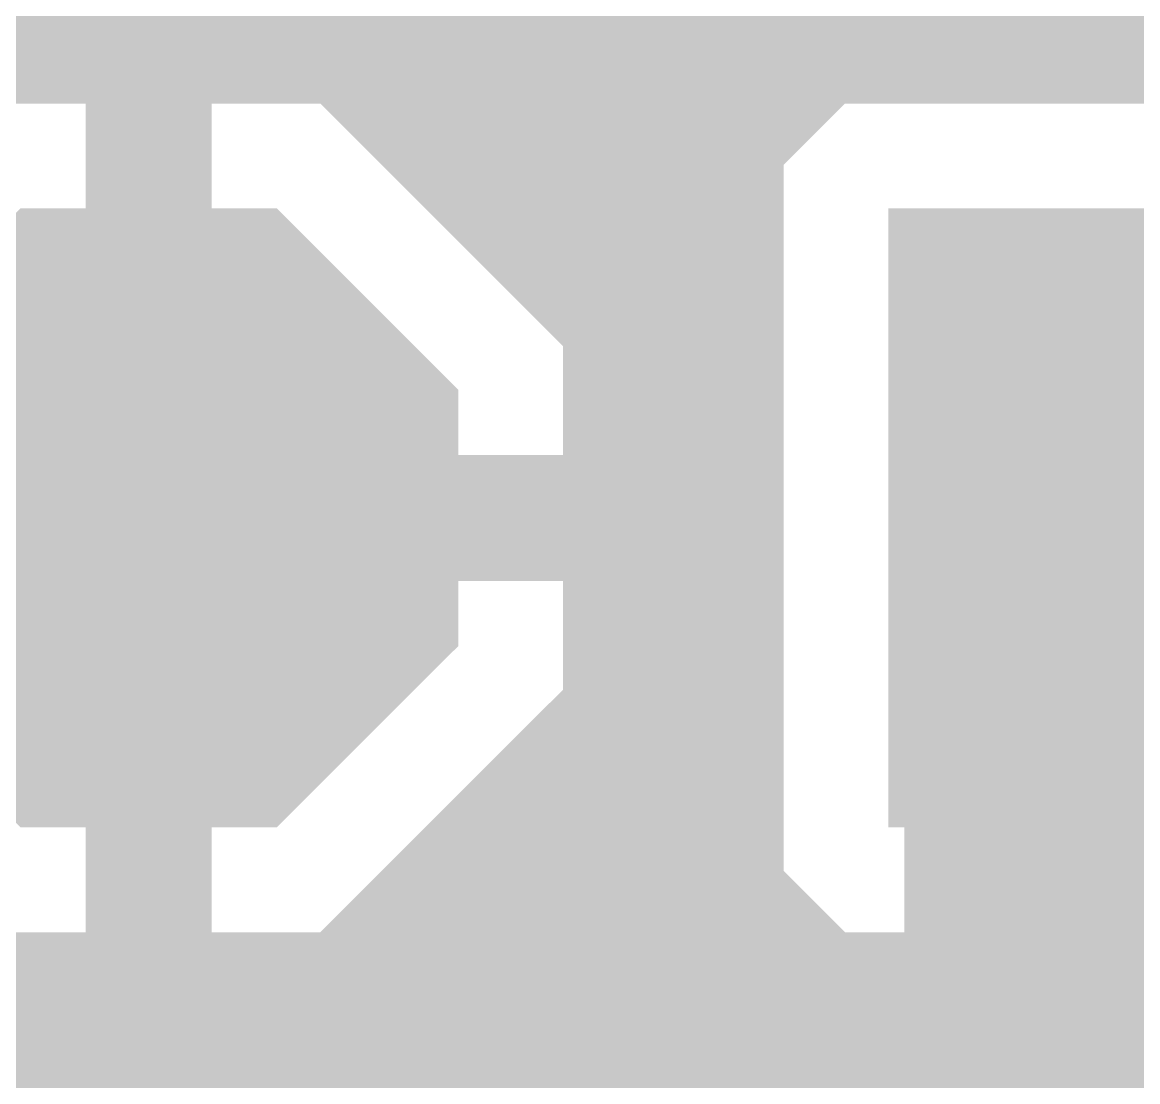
# Model space of a CAD drawing. Extents: x -0.2 to 60.5, y -0.2 to 25.7.
# Drawn here: x 10.108 to 12.808, y 18.955 to 21.52 of the extents above; entities that cross this region are included whole.
import ezdxf

# ---------------------------------------------------------------- set-up
doc = ezdxf.new("R2010")
doc.units = 0
for name, color, linetype in [('1', 22, 'CONTINUOUS'), ('16', 175, 'CONTINUOUS'), ('17', 82, 'CONTINUOUS')]:
    doc.layers.add(name, color=color, linetype=linetype)

# ---------------------------------------------------------------- blocks, each defined once
blk = doc.blocks.new('SQUAREP')
blk.add_solid([(-0.5, -0.5), (0.5, -0.5), (-0.5, 0.5), (0.5, 0.5)])
blk = doc.blocks.new('OCTAGONP')
at = {"const_width": 0.5}
blk.add_lwpolyline([(-0.25, -0.1036), (-0.25, 0.1036), (-0.1036, 0.25), (0.1036, 0.25), (0.25, 0.1036), (0.25, -0.1036), (0.1036, -0.25), (-0.1036, -0.25), (-0.25, -0.1036), (-0.25, 0.1036)], dxfattribs=at)

msp = doc.modelspace()

# ---------------------------------------------------------------- linework, layer by layer
at = {"layer": '1'}
for points, const_width in [([(9.0424, 21.4884), (18.3598, 21.4884)], 0.1524), ([(10.3378, 21.3995), (9.9669, 21.3995)], 0.1524), ([(10.3378, 20.3962), (10.3378, 21.3995)], 0.1524), ([(10.4902, 21.3995), (10.4902, 20.3962)], 0.1524), ([(10.8611, 21.3995), (10.4902, 21.3995)], 0.1524), ([(11.4935, 20.7671), (10.8611, 21.3995)], 0.1524), ([(12.0679, 21.3995), (11.8745, 21.2061)], 0.1524), ([(13.8401, 21.3995), (12.0679, 21.3995)], 0.1524), ([(10.3378, 21.336), (10.4902, 21.336)], 0.1524), ([(10.9246, 21.336), (12.0044, 21.336)], 0.1524), ([(11.8745, 21.2061), (11.8745, 19.4339)], 0.1524), ([(10.3378, 21.1836), (10.4902, 21.1836)], 0.1524), ([(11.077, 21.1836), (11.8745, 21.1836)], 0.1524), ([(10.3378, 21.0312), (10.4902, 21.0312)], 0.1524), ([(11.2294, 21.0312), (11.8745, 21.0312)], 0.1524), ([(12.954, 20.32), (12.954, 17.78)], 1.4224), ([(10.3378, 20.8788), (10.4902, 20.8788)], 0.1524), ([(11.3818, 20.8788), (11.8745, 20.8788)], 0.1524), ([(11.4935, 20.3962), (11.4935, 20.7671)], 0.1524), ([(10.3378, 20.7264), (10.4902, 20.7264)], 0.1524), ([(11.4935, 20.7264), (11.8745, 20.7264)], 0.1524), ([(10.3378, 20.574), (10.4902, 20.574)], 0.1524), ([(11.4935, 20.574), (11.8745, 20.574)], 0.1524), ([(10.3378, 20.4216), (10.4902, 20.4216)], 0.1524), ([(11.4935, 20.4216), (11.8745, 20.4216)], 0.1524), ([(9.3345, 20.3962), (10.3378, 20.3962)], 0.1524), ([(10.4902, 20.3962), (10.3378, 20.3962)], 0.1524), ([(10.3378, 20.3962), (10.3378, 20.2438)], 0.1524), ([(10.4902, 20.2438), (10.4902, 20.3962)], 0.1524), ([(10.4902, 20.3962), (11.4935, 20.3962)], 0.1524), ([(9.0424, 20.2692), (10.3378, 20.2692)], 0.1524), ([(10.4902, 20.2692), (11.8745, 20.2692)], 0.1524), ([(10.3378, 20.2438), (9.3345, 20.2438)], 0.1524), ([(10.3378, 19.2405), (10.3378, 20.2438)], 0.1524), ([(10.3378, 20.2438), (10.4902, 20.2438)], 0.1524), ([(10.4902, 20.2438), (10.4902, 19.2405)], 0.1524), ([(11.4935, 20.2438), (10.4902, 20.2438)], 0.1524), ([(11.4935, 19.8729), (11.4935, 20.2438)], 0.1524), ([(10.3378, 20.1168), (10.4902, 20.1168)], 0.1524), ([(11.4935, 20.1168), (11.8745, 20.1168)], 0.1524), ([(10.3378, 19.9644), (10.4902, 19.9644)], 0.1524), ([(11.4935, 19.9644), (11.8745, 19.9644)], 0.1524), ([(10.8611, 19.2405), (11.4935, 19.8729)], 0.1524), ([(10.3378, 19.812), (10.4902, 19.812)], 0.1524), ([(11.4326, 19.812), (11.8745, 19.812)], 0.1524), ([(10.3378, 19.6596), (10.4902, 19.6596)], 0.1524), ([(11.2802, 19.6596), (11.8745, 19.6596)], 0.1524), ([(10.3378, 19.5072), (10.4902, 19.5072)], 0.1524), ([(11.1278, 19.5072), (11.8745, 19.5072)], 0.1524), ([(11.8745, 19.4339), (11.9126, 19.3958)], 0.1524), ([(11.9126, 19.3958), (11.9126, 18.2652)], 0.1524), ([(10.3378, 19.3548), (10.4902, 19.3548)], 0.1524), ([(10.9754, 19.3548), (11.9126, 19.3548)], 0.1524), ([(9.9669, 19.2405), (10.3378, 19.2405)], 0.1524), ([(10.4902, 19.2405), (10.8611, 19.2405)], 0.1524), ([(9.0424, 19.2024), (11.9126, 19.2024)], 0.1524), ([(9.0424, 19.05), (11.9126, 19.05)], 0.1524), ([(9.0424, 18.8976), (11.9126, 18.8976)], 0.1524)]:
    msp.add_lwpolyline(points, dxfattribs=dict(at, const_width=const_width))
for points, const_width in [([(10.3759, 21.3995, 1), (10.2997, 21.3995)], 0.0762), ([(10.3378, 21.3614, 1), (10.3378, 21.4376)], 0.0762), ([(10.5283, 21.3995, 1), (10.4521, 21.3995)], 0.0762), ([(10.4902, 21.4376, 1), (10.4902, 21.3614)], 0.0762), ([(10.8881, 21.4264, 1), (10.8342, 21.3726)], 0.0762), ([(10.8611, 21.3614, 1), (10.8611, 21.4376)], 0.0762), ([(12.0679, 21.4376, 1), (12.0679, 21.3614)], 0.0762), ([(12.0949, 21.3726, 1), (12.041, 21.4264)], 0.0762), ([(10.3378, 21.3741, 1), (10.3378, 21.2979)], 0.0762), ([(10.4902, 21.2979, 1), (10.4902, 21.3741)], 0.0762), ([(10.9246, 21.3741, 1), (10.9246, 21.2979)], 0.0762), ([(12.0044, 21.2979, 1), (12.0044, 21.3741)], 0.0762), ([(11.9126, 21.2061, 1), (11.8364, 21.2061)], 0.0762), ([(10.3378, 21.2217, 1), (10.3378, 21.1455)], 0.0762), ([(10.4902, 21.1455, 1), (10.4902, 21.2217)], 0.0762), ([(11.077, 21.2217, 1), (11.077, 21.1455)], 0.0762), ([(11.8476, 21.233, 1), (11.9014, 21.1791)], 0.0762), ([(11.8745, 21.1455, 1), (11.8745, 21.2217)], 0.0762), ([(10.3378, 21.0693, 1), (10.3378, 20.9931)], 0.0762), ([(10.4902, 20.9931, 1), (10.4902, 21.0693)], 0.0762), ([(11.2294, 21.0693, 1), (11.2294, 20.9931)], 0.0762), ([(11.8745, 20.9931, 1), (11.8745, 21.0693)], 0.0762), ([(13.3096, 20.32, 1), (12.5984, 20.32)], 0.7112), ([(10.3378, 20.9169, 1), (10.3378, 20.8407)], 0.0762), ([(10.4902, 20.8407, 1), (10.4902, 20.9169)], 0.0762), ([(11.3818, 20.9169, 1), (11.3818, 20.8407)], 0.0762), ([(11.8745, 20.8407, 1), (11.8745, 20.9169)], 0.0762), ([(11.5316, 20.7671, 1), (11.4554, 20.7671)], 0.0762), ([(11.4666, 20.7402, 1), (11.5204, 20.7941)], 0.0762), ([(10.3378, 20.7645, 1), (10.3378, 20.6883)], 0.0762), ([(10.4902, 20.6883, 1), (10.4902, 20.7645)], 0.0762), ([(11.4935, 20.7645, 1), (11.4935, 20.6883)], 0.0762), ([(11.8745, 20.6883, 1), (11.8745, 20.7645)], 0.0762), ([(10.3378, 20.6121, 1), (10.3378, 20.5359)], 0.0762), ([(10.4902, 20.5359, 1), (10.4902, 20.6121)], 0.0762), ([(11.4935, 20.6121, 1), (11.4935, 20.5359)], 0.0762), ([(11.8745, 20.5359, 1), (11.8745, 20.6121)], 0.0762), ([(10.3378, 20.4597, 1), (10.3378, 20.3835)], 0.0762), ([(10.4902, 20.3835, 1), (10.4902, 20.4597)], 0.0762), ([(11.4935, 20.4597, 1), (11.4935, 20.3835)], 0.0762), ([(11.8745, 20.3835, 1), (11.8745, 20.4597)], 0.0762), ([(10.3378, 20.4343, 1), (10.3378, 20.3581)], 0.0762), ([(10.3759, 20.3962, 1), (10.2997, 20.3962)], 0.0762), ([(10.3378, 20.3581, 1), (10.3378, 20.4343)], 0.0762), ([(10.5283, 20.3962, 1), (10.4521, 20.3962)], 0.0762), ([(10.4902, 20.4343, 1), (10.4902, 20.3581)], 0.0762), ([(10.4902, 20.3581, 1), (10.4902, 20.4343)], 0.0762), ([(11.4935, 20.3581, 1), (11.4935, 20.4343)], 0.0762), ([(10.2997, 20.3962, 1), (10.3759, 20.3962)], 0.0762), ([(10.4521, 20.3962, 1), (10.5283, 20.3962)], 0.0762), ([(11.4554, 20.3962, 1), (11.5316, 20.3962)], 0.0762), ([(10.3378, 20.2311, 1), (10.3378, 20.3073)], 0.0762), ([(10.4902, 20.3073, 1), (10.4902, 20.2311)], 0.0762), ([(11.8745, 20.2311, 1), (11.8745, 20.3073)], 0.0762), ([(10.3759, 20.2438, 1), (10.2997, 20.2438)], 0.0762), ([(10.3378, 20.2819, 1), (10.3378, 20.2057)], 0.0762), ([(10.3378, 20.2057, 1), (10.3378, 20.2819)], 0.0762), ([(10.5283, 20.2438, 1), (10.4521, 20.2438)], 0.0762), ([(10.4902, 20.2819, 1), (10.4902, 20.2057)], 0.0762), ([(10.4902, 20.2057, 1), (10.4902, 20.2819)], 0.0762), ([(11.5316, 20.2438, 1), (11.4554, 20.2438)], 0.0762), ([(11.4935, 20.2057, 1), (11.4935, 20.2819)], 0.0762), ([(10.2997, 20.2438, 1), (10.3759, 20.2438)], 0.0762), ([(10.4521, 20.2438, 1), (10.5283, 20.2438)], 0.0762), ([(10.3378, 20.1549, 1), (10.3378, 20.0787)], 0.0762), ([(10.4902, 20.0787, 1), (10.4902, 20.1549)], 0.0762), ([(11.4935, 20.1549, 1), (11.4935, 20.0787)], 0.0762), ([(11.8745, 20.0787, 1), (11.8745, 20.1549)], 0.0762), ([(10.3378, 20.0025, 1), (10.3378, 19.9263)], 0.0762), ([(10.4902, 19.9263, 1), (10.4902, 20.0025)], 0.0762), ([(11.4935, 20.0025, 1), (11.4935, 19.9263)], 0.0762), ([(11.8745, 19.9263, 1), (11.8745, 20.0025)], 0.0762), ([(11.5204, 19.8459, 1), (11.4666, 19.8998)], 0.0762), ([(11.4554, 19.8729, 1), (11.5316, 19.8729)], 0.0762), ([(10.3378, 19.8501, 1), (10.3378, 19.7739)], 0.0762), ([(10.4902, 19.7739, 1), (10.4902, 19.8501)], 0.0762), ([(11.4326, 19.8501, 1), (11.4326, 19.7739)], 0.0762), ([(11.8745, 19.7739, 1), (11.8745, 19.8501)], 0.0762), ([(10.3378, 19.6977, 1), (10.3378, 19.6215)], 0.0762), ([(10.4902, 19.6215, 1), (10.4902, 19.6977)], 0.0762), ([(11.2802, 19.6977, 1), (11.2802, 19.6215)], 0.0762), ([(11.8745, 19.6215, 1), (11.8745, 19.6977)], 0.0762), ([(10.3378, 19.5453, 1), (10.3378, 19.4691)], 0.0762), ([(10.4902, 19.4691, 1), (10.4902, 19.5453)], 0.0762), ([(11.1278, 19.5453, 1), (11.1278, 19.4691)], 0.0762), ([(11.8745, 19.4691, 1), (11.8745, 19.5453)], 0.0762), ([(11.9014, 19.4609, 1), (11.8476, 19.407)], 0.0762), ([(11.8364, 19.4339, 1), (11.9126, 19.4339)], 0.0762), ([(11.9507, 19.3958, 1), (11.8745, 19.3958)], 0.0762), ([(11.8857, 19.3689, 1), (11.9395, 19.4228)], 0.0762), ([(10.3378, 19.3929, 1), (10.3378, 19.3167)], 0.0762), ([(10.4902, 19.3167, 1), (10.4902, 19.3929)], 0.0762), ([(10.9754, 19.3929, 1), (10.9754, 19.3167)], 0.0762), ([(11.9126, 19.3167, 1), (11.9126, 19.3929)], 0.0762), ([(10.3378, 19.2024, 1), (10.3378, 19.2786)], 0.0762), ([(10.4902, 19.2786, 1), (10.4902, 19.2024)], 0.0762), ([(10.8342, 19.2674, 1), (10.8881, 19.2136)], 0.0762), ([(10.8611, 19.2024, 1), (10.8611, 19.2786)], 0.0762), ([(10.2997, 19.2405, 1), (10.3759, 19.2405)], 0.0762), ([(10.4521, 19.2405, 1), (10.5283, 19.2405)], 0.0762), ([(11.9126, 19.1643, 1), (11.9126, 19.2405)], 0.0762), ([(11.9126, 19.0119, 1), (11.9126, 19.0881)], 0.0762), ([(11.9126, 18.8595, 1), (11.9126, 18.9357)], 0.0762)]:
    msp.add_lwpolyline(points, format="xyb", dxfattribs=dict(at, const_width=const_width))
at = {"layer": '16'}
for points, const_width in [([(7.4422, 21.4884), (26.8478, 21.4884)], 0.1524), ([(10.3378, 21.3995), (9.9669, 21.3995)], 0.1524), ([(10.3378, 20.3962), (10.3378, 21.3995)], 0.1524), ([(10.4902, 21.3995), (10.4902, 20.3962)], 0.1524), ([(10.8611, 21.3995), (10.4902, 21.3995)], 0.1524), ([(11.4935, 20.7671), (10.8611, 21.3995)], 0.1524), ([(12.0679, 21.3995), (11.8745, 21.2061)], 0.1524), ([(13.8401, 21.3995), (12.0679, 21.3995)], 0.1524), ([(10.3378, 21.336), (10.4902, 21.336)], 0.1524), ([(10.9246, 21.336), (12.0044, 21.336)], 0.1524), ([(11.8745, 21.2061), (11.8745, 19.4339)], 0.1524), ([(10.3378, 21.1836), (10.4902, 21.1836)], 0.1524), ([(11.077, 21.1836), (11.8745, 21.1836)], 0.1524), ([(10.3378, 21.0312), (10.4902, 21.0312)], 0.1524), ([(11.2294, 21.0312), (11.8745, 21.0312)], 0.1524), ([(20.46, 20.31), (12.954, 20.32)], 1.4224), ([(10.3378, 20.8788), (10.4902, 20.8788)], 0.1524), ([(11.3818, 20.8788), (11.8745, 20.8788)], 0.1524), ([(11.4935, 20.3962), (11.4935, 20.7671)], 0.1524), ([(10.3378, 20.7264), (10.4902, 20.7264)], 0.1524), ([(11.4935, 20.7264), (11.8745, 20.7264)], 0.1524), ([(10.3378, 20.574), (10.4902, 20.574)], 0.1524), ([(11.4935, 20.574), (11.8745, 20.574)], 0.1524), ([(10.3378, 20.4216), (10.4902, 20.4216)], 0.1524), ([(11.4935, 20.4216), (11.8745, 20.4216)], 0.1524), ([(9.3345, 20.3962), (10.3378, 20.3962)], 0.1524), ([(10.4902, 20.3962), (10.3378, 20.3962)], 0.1524), ([(10.3378, 20.3962), (10.3378, 20.2438)], 0.1524), ([(10.4902, 20.2438), (10.4902, 20.3962)], 0.1524), ([(10.4902, 20.3962), (11.4935, 20.3962)], 0.1524), ([(7.4422, 20.2692), (10.3378, 20.2692)], 0.1524), ([(10.4902, 20.2692), (11.8745, 20.2692)], 0.1524), ([(10.3378, 20.2438), (9.3345, 20.2438)], 0.1524), ([(10.3378, 19.2405), (10.3378, 20.2438)], 0.1524), ([(10.3378, 20.2438), (10.4902, 20.2438)], 0.1524), ([(10.4902, 20.2438), (10.4902, 19.2405)], 0.1524), ([(11.4935, 20.2438), (10.4902, 20.2438)], 0.1524), ([(11.4935, 19.8729), (11.4935, 20.2438)], 0.1524), ([(10.3378, 20.1168), (10.4902, 20.1168)], 0.1524), ([(11.4935, 20.1168), (11.8745, 20.1168)], 0.1524), ([(10.3378, 19.9644), (10.4902, 19.9644)], 0.1524), ([(11.4935, 19.9644), (11.8745, 19.9644)], 0.1524), ([(10.8611, 19.2405), (11.4935, 19.8729)], 0.1524), ([(10.3378, 19.812), (10.4902, 19.812)], 0.1524), ([(11.4326, 19.812), (11.8745, 19.812)], 0.1524), ([(10.3378, 19.6596), (10.4902, 19.6596)], 0.1524), ([(11.2802, 19.6596), (11.8745, 19.6596)], 0.1524), ([(10.3378, 19.5072), (10.4902, 19.5072)], 0.1524), ([(11.1278, 19.5072), (11.8745, 19.5072)], 0.1524), ([(11.8745, 19.4339), (12.0679, 19.2405)], 0.1524), ([(10.3378, 19.3548), (10.4902, 19.3548)], 0.1524), ([(10.9754, 19.3548), (11.9536, 19.3548)], 0.1524), ([(9.9669, 19.2405), (10.3378, 19.2405)], 0.1524), ([(10.4902, 19.2405), (10.8611, 19.2405)], 0.1524), ([(12.0679, 19.2405), (13.8401, 19.2405)], 0.1524), ([(7.4422, 19.2024), (20.4728, 19.2024)], 0.1524), ([(7.4422, 19.05), (20.6252, 19.05)], 0.1524), ([(7.4422, 18.8976), (20.7776, 18.8976)], 0.1524)]:
    msp.add_lwpolyline(points, dxfattribs=dict(at, const_width=const_width))
for points, const_width in [([(10.3759, 21.3995, 1), (10.2997, 21.3995)], 0.0762), ([(10.3378, 21.3614, 1), (10.3378, 21.4376)], 0.0762), ([(10.5283, 21.3995, 1), (10.4521, 21.3995)], 0.0762), ([(10.4902, 21.4376, 1), (10.4902, 21.3614)], 0.0762), ([(10.8881, 21.4264, 1), (10.8342, 21.3726)], 0.0762), ([(10.8611, 21.3614, 1), (10.8611, 21.4376)], 0.0762), ([(12.0679, 21.4376, 1), (12.0679, 21.3614)], 0.0762), ([(12.0949, 21.3726, 1), (12.041, 21.4264)], 0.0762), ([(10.3378, 21.3741, 1), (10.3378, 21.2979)], 0.0762), ([(10.4902, 21.2979, 1), (10.4902, 21.3741)], 0.0762), ([(10.9246, 21.3741, 1), (10.9246, 21.2979)], 0.0762), ([(12.0044, 21.2979, 1), (12.0044, 21.3741)], 0.0762), ([(11.9126, 21.2061, 1), (11.8364, 21.2061)], 0.0762), ([(10.3378, 21.2217, 1), (10.3378, 21.1455)], 0.0762), ([(10.4902, 21.1455, 1), (10.4902, 21.2217)], 0.0762), ([(11.077, 21.2217, 1), (11.077, 21.1455)], 0.0762), ([(11.8476, 21.233, 1), (11.9014, 21.1791)], 0.0762), ([(11.8745, 21.1455, 1), (11.8745, 21.2217)], 0.0762), ([(10.3378, 21.0693, 1), (10.3378, 20.9931)], 0.0762), ([(10.4902, 20.9931, 1), (10.4902, 21.0693)], 0.0762), ([(11.2294, 21.0693, 1), (11.2294, 20.9931)], 0.0762), ([(11.8745, 20.9931, 1), (11.8745, 21.0693)], 0.0762), ([(12.9545, 20.6756, 1), (12.9535, 19.9644)], 0.7112), ([(10.3378, 20.9169, 1), (10.3378, 20.8407)], 0.0762), ([(10.4902, 20.8407, 1), (10.4902, 20.9169)], 0.0762), ([(11.3818, 20.9169, 1), (11.3818, 20.8407)], 0.0762), ([(11.8745, 20.8407, 1), (11.8745, 20.9169)], 0.0762), ([(11.5316, 20.7671, 1), (11.4554, 20.7671)], 0.0762), ([(11.4666, 20.7402, 1), (11.5204, 20.7941)], 0.0762), ([(10.3378, 20.7645, 1), (10.3378, 20.6883)], 0.0762), ([(10.4902, 20.6883, 1), (10.4902, 20.7645)], 0.0762), ([(11.4935, 20.7645, 1), (11.4935, 20.6883)], 0.0762), ([(11.8745, 20.6883, 1), (11.8745, 20.7645)], 0.0762), ([(10.3378, 20.6121, 1), (10.3378, 20.5359)], 0.0762), ([(10.4902, 20.5359, 1), (10.4902, 20.6121)], 0.0762), ([(11.4935, 20.6121, 1), (11.4935, 20.5359)], 0.0762), ([(11.8745, 20.5359, 1), (11.8745, 20.6121)], 0.0762), ([(10.3378, 20.4597, 1), (10.3378, 20.3835)], 0.0762), ([(10.4902, 20.3835, 1), (10.4902, 20.4597)], 0.0762), ([(11.4935, 20.4597, 1), (11.4935, 20.3835)], 0.0762), ([(11.8745, 20.3835, 1), (11.8745, 20.4597)], 0.0762), ([(10.3378, 20.4343, 1), (10.3378, 20.3581)], 0.0762), ([(10.3759, 20.3962, 1), (10.2997, 20.3962)], 0.0762), ([(10.3378, 20.3581, 1), (10.3378, 20.4343)], 0.0762), ([(10.5283, 20.3962, 1), (10.4521, 20.3962)], 0.0762), ([(10.4902, 20.4343, 1), (10.4902, 20.3581)], 0.0762), ([(10.4902, 20.3581, 1), (10.4902, 20.4343)], 0.0762), ([(11.4935, 20.3581, 1), (11.4935, 20.4343)], 0.0762), ([(10.2997, 20.3962, 1), (10.3759, 20.3962)], 0.0762), ([(10.4521, 20.3962, 1), (10.5283, 20.3962)], 0.0762), ([(11.4554, 20.3962, 1), (11.5316, 20.3962)], 0.0762), ([(10.3378, 20.2311, 1), (10.3378, 20.3073)], 0.0762), ([(10.4902, 20.3073, 1), (10.4902, 20.2311)], 0.0762), ([(11.8745, 20.2311, 1), (11.8745, 20.3073)], 0.0762), ([(10.3759, 20.2438, 1), (10.2997, 20.2438)], 0.0762), ([(10.3378, 20.2819, 1), (10.3378, 20.2057)], 0.0762), ([(10.3378, 20.2057, 1), (10.3378, 20.2819)], 0.0762), ([(10.5283, 20.2438, 1), (10.4521, 20.2438)], 0.0762), ([(10.4902, 20.2819, 1), (10.4902, 20.2057)], 0.0762), ([(10.4902, 20.2057, 1), (10.4902, 20.2819)], 0.0762), ([(11.5316, 20.2438, 1), (11.4554, 20.2438)], 0.0762), ([(11.4935, 20.2057, 1), (11.4935, 20.2819)], 0.0762), ([(10.2997, 20.2438, 1), (10.3759, 20.2438)], 0.0762), ([(10.4521, 20.2438, 1), (10.5283, 20.2438)], 0.0762), ([(10.3378, 20.1549, 1), (10.3378, 20.0787)], 0.0762), ([(10.4902, 20.0787, 1), (10.4902, 20.1549)], 0.0762), ([(11.4935, 20.1549, 1), (11.4935, 20.0787)], 0.0762), ([(11.8745, 20.0787, 1), (11.8745, 20.1549)], 0.0762), ([(10.3378, 20.0025, 1), (10.3378, 19.9263)], 0.0762), ([(10.4902, 19.9263, 1), (10.4902, 20.0025)], 0.0762), ([(11.4935, 20.0025, 1), (11.4935, 19.9263)], 0.0762), ([(11.8745, 19.9263, 1), (11.8745, 20.0025)], 0.0762), ([(11.5204, 19.8459, 1), (11.4666, 19.8998)], 0.0762), ([(11.4554, 19.8729, 1), (11.5316, 19.8729)], 0.0762), ([(10.3378, 19.8501, 1), (10.3378, 19.7739)], 0.0762), ([(10.4902, 19.7739, 1), (10.4902, 19.8501)], 0.0762), ([(11.4326, 19.8501, 1), (11.4326, 19.7739)], 0.0762), ([(11.8745, 19.7739, 1), (11.8745, 19.8501)], 0.0762), ([(10.3378, 19.6977, 1), (10.3378, 19.6215)], 0.0762), ([(10.4902, 19.6215, 1), (10.4902, 19.6977)], 0.0762), ([(11.2802, 19.6977, 1), (11.2802, 19.6215)], 0.0762), ([(11.8745, 19.6215, 1), (11.8745, 19.6977)], 0.0762), ([(10.3378, 19.5453, 1), (10.3378, 19.4691)], 0.0762), ([(10.4902, 19.4691, 1), (10.4902, 19.5453)], 0.0762), ([(11.1278, 19.5453, 1), (11.1278, 19.4691)], 0.0762), ([(11.8745, 19.4691, 1), (11.8745, 19.5453)], 0.0762), ([(11.9014, 19.4609, 1), (11.8476, 19.407)], 0.0762), ([(11.8364, 19.4339, 1), (11.9126, 19.4339)], 0.0762), ([(10.3378, 19.3929, 1), (10.3378, 19.3167)], 0.0762), ([(10.4902, 19.3167, 1), (10.4902, 19.3929)], 0.0762), ([(10.9754, 19.3929, 1), (10.9754, 19.3167)], 0.0762), ([(11.9536, 19.3167, 1), (11.9536, 19.3929)], 0.0762), ([(10.3378, 19.2024, 1), (10.3378, 19.2786)], 0.0762), ([(10.4902, 19.2786, 1), (10.4902, 19.2024)], 0.0762), ([(10.8342, 19.2674, 1), (10.8881, 19.2136)], 0.0762), ([(10.8611, 19.2024, 1), (10.8611, 19.2786)], 0.0762), ([(12.0679, 19.2786, 1), (12.0679, 19.2024)], 0.0762), ([(12.041, 19.2136, 1), (12.0949, 19.2674)], 0.0762), ([(10.2997, 19.2405, 1), (10.3759, 19.2405)], 0.0762), ([(10.4521, 19.2405, 1), (10.5283, 19.2405)], 0.0762)]:
    msp.add_lwpolyline(points, format="xyb", dxfattribs=dict(at, const_width=const_width))

# ---------------------------------------------------------------- block references
at = {"layer": '17', "xscale": 1.4986, "yscale": 1.4986, "rotation": 180}
for name, p in [('OCTAGONP', (10.414, 20.32)), ('OCTAGONP', (10.414, 20.32)), ('SQUAREP', (12.954, 20.32)), ('SQUAREP', (12.954, 20.32))]:
    msp.add_blockref(name, p, dxfattribs=at)

doc.saveas('drawing.dxf')
